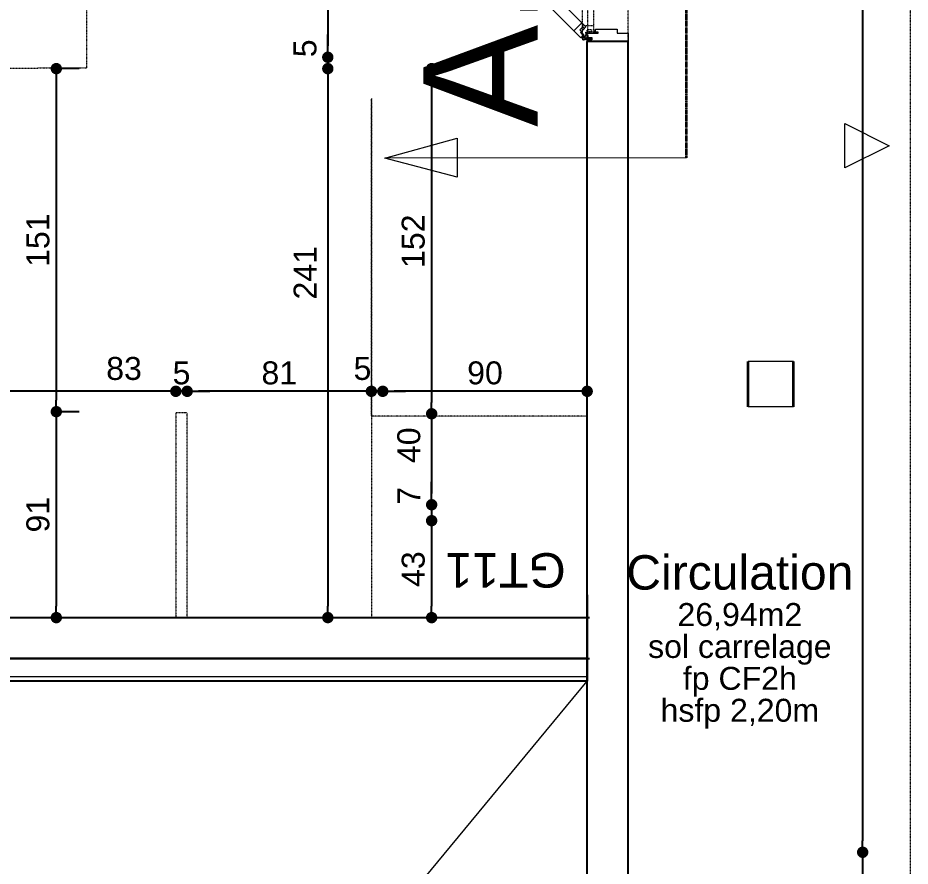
# Model space of a CAD drawing. Header units: centimetres. Extents: x 16433 to 114398, y -50094 to -12305.
# Drawn here: x 31523.6 to 31915.9, y -30256.9 to -29884 of the extents above; entities that cross this region are included whole.
import ezdxf

# ---------------------------------------------------------------- set-up
doc = ezdxf.new("R2010")
doc.units = ezdxf.units.CM
doc.header["$LTSCALE"] = 0.5
for name, pattern in [('Style de ligne -1', [0.41664, 0.20828, -0.20836]), ('Style de ligne -16', [0.192476, 0.123031, -0.069444]), ('Style de ligne -5', [0.20828, 0.069425, -0.138855]), ('Style de ligne -6', [1.04164, 0.625, -0.20828, 0.06943, -0.13893])]:
    doc.linetypes.add(name, pattern=pattern)
doc.layers.get('0').update_dxf_attribs({"linetype": 'CONTINUOUS'})
doc.layers.get('DEFPOINTS').update_dxf_attribs({"linetype": 'CONTINUOUS'})
doc.layers.add('3-BAT C-Niveau -2', color=7, linetype='CONTINUOUS')
doc.styles.add('Futura Book', font='')
doc.styles.add('Futura Std Book', font='')
doc.styles.add('Helvetica', font='')
doc.styles.get('Futura Book').set_extended_font_data('Futura Book')
doc.styles.get('Futura Std Book').set_extended_font_data('Futura Std Book')
doc.styles.get('Helvetica').set_extended_font_data('Helvetica')
doc.dimstyles.new('IS', dxfattribs={"dimtxt": 10.08724, "dimasz": 5.007446, "dimexe": 2, "dimexo": 10, "dimgap": 3, "dimtad": 1, "dimdec": 1, "dimtxsty": 'Helvetica', "dimblk": 'DOT', "dimblk1": 'DOT', "dimblk2": 'DOT', "dimcen": 0, "dimdle": 10, "dimazin": 0, "dimtfac": 0.8, "dimtdec": 1, "dimtix": 1, "dimtmove": 0, "dimatfit": 0, "dimldrblk": 'VW_FILLEDARROW-1', "dimfxl": 10, "dimfxlon": 1, "dimfrac": 2, "dimtolj": 1, "dimarcsym": 0})

# ---------------------------------------------------------------- blocks, each defined once
blk = doc.blocks.new('Groupe-39-1')
at = {"color": 7, "linetype": 'Continuous', "lineweight": 5}
blk.add_line((16005.47, -46416.98), (15980.79, -46286.74), dxfattribs=at)
at = {"color": 7, "linetype": 'Style de ligne -6', "lineweight": 35}
blk.add_line((16005.48, -46416.99), (16150.86, -46389.45), dxfattribs=at)
at = {"color": 7, "linetype": 'Continuous', "lineweight": 13, "flags": 128}
blk.add_lwpolyline([(15978.5, -46319.53), (15980.79, -46286.74), (15995.2, -46316.29)], close=True, dxfattribs=at)
at = {"color": 7, "insert": (15997.35, -46300.73), "char_height": 50.3443, "width": 105.9022, "attachment_point": 1, "rotation": 10.7313, "line_spacing_factor": 0.962448, "style": 'Futura Std Book'}
blk.add_mtext('\\pt32.91,63.484,95.201,126.97,158.69;A.5', dxfattribs=at)
blk = doc.blocks.new('PORTE 83_204 SEMI OUVERTE')
at = {"color": 7, "linetype": 'Continuous', "lineweight": 13, "flags": 128}
for points in [[(-42.01, 3.36), (29.59, 45.36), (31.61, 41.91), (-39.98, -0.09)], [(-45.5, 2.5), (-41.5, 2.5), (-41.5, -2.5), (-45.5, -2.5)], [(41.5, 2.5), (45.5, 2.5), (45.5, -2.5), (41.5, -2.5)]]:
    blk.add_lwpolyline(points, close=True, dxfattribs=at)
at = {"color": 7, "linetype": 'Continuous', "lineweight": 5}
blk.add_arc((-41.5, 2.5), 83.05, 0, 31.0831, dxfattribs=at)
at = {"color": 7, "insert": (-24.83, 6.74), "char_height": 7.55165, "width": 66.7422, "attachment_point": 1, "rotation": 30.3925, "line_spacing_factor": 0.962448, "style": 'Futura Book'}
blk.add_mtext('\\pt10.172,20.344,30.516,40.688,50.86,61.032,71.205,81.407,91.526,101.72,111.92,122.03,132.23,142.42,152.62,162.74,172.93,183.13,193.25,203.44,213.64,223.76;PP 83*204', dxfattribs=at)
blk = doc.blocks.new('Groupe-69-1')
at = {"color": 7, "linetype": 'Continuous', "lineweight": 5}
for p, q in [((16325.18, -46473.29), (16352.19, -46615.95)), ((16325.18, -46473.29), (16352.19, -46615.95)), ((16353.71, -46616.98), (16326.45, -46473.05)), ((16326.45, -46473.05), (16353.71, -46616.98)), ((16345.53, -46611.41), (16319.58, -46474.35)), ((16320.85, -46474.11), (16347.05, -46612.44)), ((16320.85, -46474.11), (16347.05, -46612.44)), ((16250.46, -46540.36), (16240.78, -46489.27)), ((16251.49, -46538.84), (16242.05, -46489.03)), ((16251.49, -46538.84), (16242.05, -46489.03)), ((16255, -46533.7), (16246.38, -46488.21)), ((16255, -46533.7), (16246.38, -46488.21)), ((16108.22, -46525.03), (16106.08, -46513.76)), ((16109.49, -46524.79), (16107.36, -46513.52)), ((16109.49, -46524.79), (16107.36, -46513.52)), ((16111.85, -46524.34), (16109.72, -46513.07)), ((16111.85, -46524.34), (16109.72, -46513.07)), ((16293.31, -46526.44), (16255, -46533.7)), ((16293.31, -46526.44), (16255, -46533.7)), ((16310.89, -46619.29), (16293.31, -46526.44)), ((16310.89, -46619.29), (16293.31, -46526.44)), ((16289.81, -46531.59), (16251.49, -46538.84)), ((16289.81, -46531.59), (16251.49, -46538.84)), ((16307.39, -46624.43), (16289.81, -46531.59)), ((16307.39, -46624.43), (16289.81, -46531.59)), ((16288.77, -46533.11), (16250.46, -46540.36)), ((16306.35, -46625.95), (16288.77, -46533.11)), ((16133.52, -46658.67), (16125.15, -46614.44)), ((16134.56, -46657.15), (16126.42, -46614.2)), ((16134.56, -46657.15), (16126.42, -46614.2)), ((16136.47, -46654.34), (16128.78, -46613.75)), ((16136.47, -46654.34), (16128.78, -46613.75)), ((16310.89, -46619.29), (16347.05, -46612.44)), ((16310.89, -46619.29), (16347.05, -46612.44)), ((16311.93, -46617.77), (16345.53, -46611.41)), ((16336.5, -46613.12), (16345.53, -46611.41)), ((16307.39, -46624.43), (16352.19, -46615.95)), ((16307.39, -46624.43), (16352.19, -46615.95)), ((16337.8, -46620), (16353.71, -46616.98)), ((16136.47, -46654.34), (16307.45, -46621.98)), ((16136.47, -46654.34), (16307.45, -46621.98)), ((16137.51, -46652.83), (16305.42, -46621.04)), ((16134.56, -46657.15), (16311.2, -46623.71)), ((16134.56, -46657.15), (16311.2, -46623.71))]:
    blk.add_line(p, q, dxfattribs=at)
at = {"color": 7, "linetype": 'Continuous', "lineweight": 25}
for p, q in [((16326.45, -46473.05), (16353.71, -46616.98)), ((16319.58, -46474.35), (16345.53, -46611.41)), ((16250.46, -46540.36), (16240.78, -46489.27)), ((16256.03, -46532.18), (16247.65, -46487.97)), ((16113.13, -46524.1), (16110.99, -46512.83)), ((16108.22, -46525.03), (16106.08, -46513.76)), ((16113.13, -46524.1), (16108.22, -46525.03)), ((16294.35, -46524.93), (16256.03, -46532.18)), ((16311.93, -46617.77), (16294.35, -46524.93)), ((16288.77, -46533.11), (16250.46, -46540.36)), ((16306.35, -46625.95), (16288.77, -46533.11)), ((16130.06, -46613.51), (16125.15, -46614.44)), ((16133.52, -46658.67), (16125.15, -46614.44)), ((16137.51, -46652.83), (16130.06, -46613.51)), ((16311.93, -46617.77), (16345.53, -46611.41)), ((16306.35, -46625.95), (16353.71, -46616.98)), ((16137.51, -46652.83), (16305.42, -46621.04)), ((16133.52, -46658.67), (16313.23, -46624.65))]:
    blk.add_line(p, q, dxfattribs=at)
at = {"color": 7, "linetype": 'Continuous', "lineweight": 13}
blk.add_line((16253.4, -46539.8), (16258.31, -46538.87), dxfattribs=at)
at = {"color": 7, "linetype": 'Continuous', "lineweight": 18, "flags": 128}
blk.add_lwpolyline([(16319.85, -46475.77), (16345.9, -46613.37), (16267.11, -46628.3), (16241.05, -46490.7)], close=True, dxfattribs=at)
at = {"color": 7, "linetype": 'Continuous', "lineweight": 13, "flags": 128}
for points in [[(16254.15, -46495.39), (16316.24, -46483.63), (16339.69, -46607.43), (16309.16, -46495.22)], [(16250.45, -46540.36), (16253.4, -46539.8), (16270.05, -46627.74), (16267.11, -46628.3)], [(16260.65, -46543.52), (16283.51, -46539.19), (16298.3, -46617.3), (16278.63, -46547.54)]]:
    blk.add_lwpolyline(points, close=True, dxfattribs=at)
at = {"color": 7, "linetype": 'Style de ligne -5', "lineweight": 13, "flags": 128}
blk.add_lwpolyline([(16128.21, -46593.54), (16113.33, -46514.93), (16241.06, -46490.74), (16255.94, -46569.35)], close=True, dxfattribs=at)
at = {"color": 7, "linetype": 'Continuous', "lineweight": 18, "flags": 128}
for points in [[(16257.34, -46576.7), (16263.6, -46609.83), (16233.51, -46616.67, -0.116334), (16220.58, -46616.54, -0.116144), (16209.08, -46610.65, -0.147727), (16205.44, -46603.66, -0.147725), (16206.28, -46595.83), (16206.28, -46595.82, -0.11673), (16214.84, -46586.15, -0.115952), (16226.83, -46581.3)], [(16242.74, -46596.61), (16242.74, -46596.62, -0.197992), (16241.02, -46606.77, -0.198081), (16232.62, -46612.76, -0.114919), (16221.63, -46612.67), (16221.63, -46612.66, -0.115526), (16211.82, -46607.72, -0.142778), (16209.37, -46602.91, -0.142778), (16209.89, -46597.54, -0.114832), (16217.21, -46589.37), (16217.23, -46589.36, -0.115368), (16227.43, -46585.27, -0.198081), (16237.43, -46587.78, -0.198023), (16242.74, -46596.61)]]:
    blk.add_lwpolyline(points, format="xyb", close=True, dxfattribs=at)
for points in [[(16249.49, -46577.88), (16249.49, -46577.88, -0.193855), (16250.95, -46578.22), (16250.96, -46578.23, -0.192143), (16251.76, -46579.49), (16257.38, -46609.26), (16257.38, -46609.26, -0.194357), (16257.09, -46610.73, -0.193855), (16255.86, -46611.58), (16255.86, -46611.58)], [(16236.71, -46602.33), (16239.53, -46602.24, 0.192032), (16239.86, -46602.1), (16239.86, -46602.1), (16239.86, -46602.1, 0.187463), (16240.01, -46601.78, 0.069687), (16239.79, -46597.17), (16239.79, -46597.16, 0.069688), (16238.31, -46592.79, 0.17618), (16238.06, -46592.55), (16238.05, -46592.55, 0.18073), (16237.7, -46592.54), (16237.7, -46592.54), (16235.04, -46593.48)]]:
    blk.add_lwpolyline(points, format="xyb", dxfattribs=at)
at = {"color": 7, "xscale": -1, "rotation": 100.7235947438852}
blk.add_blockref('PORTE 83_204 SEMI OUVERTE', (16119.14, -46569.27), dxfattribs=at)
blk = doc.blocks.new('Groupe-81-1')
at = {"color": 7}
blk.add_blockref('Groupe-69-1', (0, 0), dxfattribs=at)
blk = doc.blocks.new('PORTES 93_204')
at = {"color": 7, "linetype": 'Continuous', "lineweight": 18}
blk.add_line((10.41, 11.34), (6.87, 14.87), dxfattribs=at)
at = {"color": 7, "linetype": 'Continuous', "lineweight": 5}
blk.add_line((3.44, 8.68), (3.44, 9.56), dxfattribs=at)
at = {"color": 8, "linetype": 'Style de ligne -16', "lineweight": 18, "true_color": 0x808080}
blk.add_line((9.01, 6.14), (9.01, 11.14), dxfattribs=at)
at = {"color": 7, "linetype": 'Continuous', "lineweight": 13, "flags": 128}
for points in [[(3.82, 11.82), (4.88, 10.76), (6.14, 12.01), (8.61, 9.54), (73.71, 74.64), (71.24, 77.12), (72.5, 78.38), (71.44, 79.44)], [(2.24, -8.95), (2.24, 9.05), (5.8, 9.05), (5.8, 4.24), (6.3, 4.24), (6.3, 5.35), (7.6, 5.35), (7.6, -4.15), (5.8, -4.15), (5.8, -8.95)], [(102.76, 9.05), (99.2, 9.05), (99.2, 4.24), (98.7, 4.24), (98.7, 5.35), (97.4, 5.35), (97.4, -4.15), (99.2, -4.15), (99.2, -8.95), (102.76, -8.95)]]:
    blk.add_lwpolyline(points, close=True, dxfattribs=at)
at = {"color": 7, "linetype": 'Continuous', "lineweight": 18, "flags": 128}
for points in [[(62.4, 80.3), (63.81, 78.88), (55.33, 70.4), (53.91, 71.81)], [(63.64, 78.71), (66.4, 75.94), (65.34, 74.88), (62.58, 77.65)], [(67.54, 77.07), (68.3, 76.3), (64.98, 72.98), (64.21, 73.75)], [(69.29, 68.68), (68.52, 69.44), (71.84, 72.77), (72.61, 72)], [(73.18, 67.04), (70.42, 69.81), (71.48, 70.87), (74.24, 68.1)], [(71.24, 62.27), (69.82, 63.68), (74.77, 68.63), (76.19, 67.22)], [(6.62, 11.53), (7.29, 12.2), (8.6, 10.88), (7.94, 10.22)], [(5.88, 4.34), (5.88, 5.84), (6.02, 5.98), (6.7, 5.98), (7.12, 5.56), (7.12, 5.44), (6.2, 5.44), (6.2, 4.34)], [(99.12, 4.34), (99.12, 5.84), (98.98, 5.98), (98.3, 5.98), (97.88, 5.56), (97.88, 5.44), (98.8, 5.44), (98.8, 4.34)]]:
    blk.add_lwpolyline(points, close=True, dxfattribs=at)
at = {"color": 8, "linetype": 'Style de ligne -16', "lineweight": 18, "true_color": 0x808080, "flags": 128}
for points in [[(82.53, 16.14), (82.53, 18.14), (94.53, 18.14), (94.53, 16.14)], [(92.78, 12.23), (92.78, 16.14), (94.28, 16.14), (94.28, 12.23)], [(91.18, 11.14), (91.18, 12.23), (95.88, 12.23), (95.88, 11.14)], [(4.69, 11.14), (4.69, 9.64), (6.47, 9.64), (6.47, 6.14), (98.53, 6.14), (98.53, 9.64), (100.31, 9.64), (100.31, 11.14)], [(6.47, 8.96), (7.41, 8.96), (7.41, 7.1), (6.47, 7.1)], [(91.18, 5.05), (91.18, 6.14), (95.88, 6.14), (95.88, 5.05)], [(92.78, 1.14), (92.78, 5.05), (94.28, 5.05), (94.28, 1.14)], [(88.03, -0.86), (88.03, 1.14), (95.03, 1.14), (95.03, -0.86)]]:
    blk.add_lwpolyline(points, close=True, dxfattribs=at)
at = {"color": 7, "linetype": 'Continuous', "lineweight": 5, "flags": 128}
for points in [[(2.73, 9.05), (4.75, 9.05), (4.75, 8.68), (2.73, 8.68)], [(2.87, 8.68), (3.44, 8.68), (3.44, 6.99), (2.87, 6.99)], [(3.44, 8.68), (4.01, 8.68), (4.01, 6.99), (3.44, 6.99)]]:
    blk.add_lwpolyline(points, close=True, dxfattribs=at)
for points in [[(3.07, 9.05), (3.07, 9.85, 0.143165), (3.44, 9.74, 0.143165), (3.81, 9.85), (3.81, 9.05)], [(4.58, 11.05), (4.11, 10.58, 0.143165), (3.92, 10.92, 0.143165), (3.58, 11.1), (4.06, 11.58)], [(4.69, 10.06), (4.02, 10.06, 0.143165), (4.13, 10.43, 0.143165), (4.02, 10.8), (4.69, 10.8)]]:
    blk.add_lwpolyline(points, format="xyb", close=True, dxfattribs=at)
at = {"color": 8, "linetype": 'Style de ligne -16', "lineweight": 18, "true_color": 0x808080, "flags": 128}
blk.add_lwpolyline([(6.19, 9.08), (5.61, 9.26), (4.75, 9.26), (4.75, 9.54), (5.55, 9.54), (6.23, 9.2), (6.19, 9.08)], dxfattribs=at)
at = {"color": 7, "linetype": 'Continuous', "lineweight": 18, "flags": 128}
blk.add_lwpolyline([(6.34, 11.42), (5.8, 11.14), (5.19, 10.53), (4.99, 10.73), (5.56, 11.3), (6.28, 11.53), (6.34, 11.42)], dxfattribs=at)
at = {"color": 7, "linetype": 'Continuous', "lineweight": 5}
for radius in [0.689, 0.429]:
    blk.add_circle((3.44, 10.43), radius, dxfattribs=at)
at = {"color": 8, "linetype": 'Style de ligne -16', "lineweight": 18, "true_color": 0x808080}
blk.add_arc((3.44, 10.43), 96.88, 0.4199, 44.5328, dxfattribs=at)
at = {"color": 7, "insert": (23.88, 22.06), "char_height": 7.5516, "width": 66.7422, "attachment_point": 1, "rotation": 45, "line_spacing_factor": 0.962448, "style": 'Futura Book'}
blk.add_mtext('\\pt26.348,53.073;PP 93*204\\PPF 1/4h\\P', dxfattribs=at)
blk = doc.blocks.new('Groupe-116-1')
at = {"color": 8, "linetype": 'Continuous', "lineweight": 13, "true_color": 0x777777}
blk.add_line((15314.92, -46164.91), (15771.3, -46416.91), dxfattribs=at)
blk = doc.blocks.new('_DOT')
at = {"color": 0, "linetype": 'ByBlock', "lineweight": -2}
blk.add_line((-0.5, 0), (-1, 0), dxfattribs=at)
at = {"color": 0, "linetype": 'ByBlock', "const_width": 0.5}
blk.add_lwpolyline([(-0.25, 0, 1), (0.25, 0, 1)], format="xyb", close=True, dxfattribs=at)
blk = doc.blocks.new('*D2366')
at = {"layer": '3-BAT C-Niveau -2', "color": 0, "linetype": 'Continuous', "lineweight": -2, "transparency": 16777216}
blk.add_line((31659.88, -29911.3), (31659.88, -30142.63), dxfattribs=at)
at = {"layer": 'DEFPOINTS', "color": 0, "linetype": 'Continuous', "transparency": 16777216}
for p in [(31676.81, -29906.29), (31659.88, -30147.63), (31663.26, -30147.63)]:
    blk.add_point(p, dxfattribs=at)
at = {"layer": '3-BAT C-Niveau -2', "color": 0, "linetype": 'Continuous', "lineweight": -2, "transparency": 16777216, "xscale": 5.007446289062499, "yscale": 5.007446289062499, "zscale": 5.007446289062499}
for p, rotation in [((31659.88, -29906.29), 90), ((31659.88, -30147.63), 270)]:
    blk.add_blockref('_DOT', p, dxfattribs=dict(at, rotation=rotation))
at = {"layer": '3-BAT C-Niveau -2', "color": 0, "linetype": 'Continuous', "lineweight": 5, "transparency": 16777216, "insert": (31649.9, -29996.02), "char_height": 10.087, "attachment_point": 5, "rotation": 90, "style": 'Helvetica'}
blk.add_mtext('\\A1;241', dxfattribs=at)
blk = doc.blocks.new('VW_FILLEDARROW-1')
at = {"color": 0, "linetype": 'Continuous', "lineweight": 5, "flags": 128}
blk.add_lwpolyline([(-1.997, 0.535), (0, 0), (-1.997, -0.535)], close=True, dxfattribs=at)
blk = doc.blocks.new('*D2367')
at = {"layer": '3-BAT C-Niveau -2', "color": 0, "linetype": 'Continuous', "lineweight": -2, "transparency": 16777216}
for p, q in [((31659.88, -29896.28), (31659.88, -29891.27)), ((31659.88, -29901.29), (31659.88, -29906.29)), ((31659.88, -29911.3), (31659.88, -29916.31))]:
    blk.add_line(p, q, dxfattribs=at)
at = {"layer": 'DEFPOINTS', "color": 0, "linetype": 'Continuous', "transparency": 16777216}
for p in [(31567.47, -29901.29), (31659.88, -29906.29), (31676.81, -29906.29)]:
    blk.add_point(p, dxfattribs=at)
at = {"layer": '3-BAT C-Niveau -2', "color": 0, "linetype": 'Continuous', "lineweight": -2, "transparency": 16777216, "xscale": 5.007446289062499, "yscale": 5.007446289062499, "zscale": 5.007446289062499}
for p, rotation in [((31659.88, -29901.29), 270), ((31659.88, -29906.29), 90)]:
    blk.add_blockref('_DOT', p, dxfattribs=dict(at, rotation=rotation))
at = {"layer": '3-BAT C-Niveau -2', "color": 0, "linetype": 'Continuous', "lineweight": 5, "transparency": 16777216, "insert": (31649.9, -29897.36), "char_height": 10.087, "attachment_point": 5, "rotation": 90, "style": 'Helvetica'}
blk.add_mtext('\\A1;5', dxfattribs=at)
blk = doc.blocks.new('*D2368')
at = {"layer": '3-BAT C-Niveau -2', "color": 0, "linetype": 'Continuous', "lineweight": -2, "transparency": 16777216}
blk.add_line((31659.88, -29773.2), (31659.88, -29896.28), dxfattribs=at)
at = {"layer": 'DEFPOINTS', "color": 0, "linetype": 'Continuous', "transparency": 16777216}
for p in [(31621.31, -29768.19), (31567.47, -29901.29), (31659.88, -29901.29)]:
    blk.add_point(p, dxfattribs=at)
at = {"layer": '3-BAT C-Niveau -2', "color": 0, "linetype": 'Continuous', "lineweight": -2, "transparency": 16777216, "xscale": 5.007446289062499, "yscale": 5.007446289062499, "zscale": 5.007446289062499}
for p, rotation in [((31659.88, -29768.19), 90), ((31659.88, -29901.29), 270)]:
    blk.add_blockref('_DOT', p, dxfattribs=dict(at, rotation=rotation))
at = {"layer": '3-BAT C-Niveau -2', "color": 0, "linetype": 'Continuous', "lineweight": 5, "transparency": 16777216, "insert": (31651.84, -29834.74), "char_height": 10.087, "attachment_point": 5, "rotation": 90, "style": 'Helvetica'}
blk.add_mtext('\\A1;133', dxfattribs=at)
blk = doc.blocks.new('*D2379')
at = {"layer": '3-BAT C-Niveau -2', "color": 0, "linetype": 'Continuous', "lineweight": -2, "transparency": 16777216}
for p, q in [((31550.52, -30057.09), (31538.52, -30057.09)), ((31540.52, -30062.1), (31540.52, -30142.63)), ((31540.52, -30147.63), (31542.52, -30147.63))]:
    blk.add_line(p, q, dxfattribs=at)
at = {"layer": 'DEFPOINTS', "color": 0, "linetype": 'Continuous', "transparency": 16777216}
for p in [(31594.56, -30057.09), (31536.04, -30147.63), (31540.52, -30147.63)]:
    blk.add_point(p, dxfattribs=at)
at = {"layer": '3-BAT C-Niveau -2', "color": 0, "linetype": 'Continuous', "lineweight": -2, "transparency": 16777216, "xscale": 5.007446289062499, "yscale": 5.007446289062499, "zscale": 5.007446289062499}
for p, rotation in [((31540.52, -30057.09), 90), ((31540.52, -30147.63), 270)]:
    blk.add_blockref('_DOT', p, dxfattribs=dict(at, rotation=rotation))
at = {"layer": '3-BAT C-Niveau -2', "color": 0, "linetype": 'Continuous', "lineweight": 5, "transparency": 16777216, "insert": (31532.47, -30102.36), "char_height": 10.087, "attachment_point": 5, "rotation": 90, "style": 'Helvetica'}
blk.add_mtext('\\A1;91', dxfattribs=at)
blk = doc.blocks.new('*D2380')
at = {"layer": '3-BAT C-Niveau -2', "color": 0, "linetype": 'Continuous', "lineweight": -2, "transparency": 16777216}
for p, q in [((31550.52, -29906.29), (31538.52, -29906.29)), ((31540.52, -29911.29), (31540.52, -30052.08)), ((31550.52, -30057.09), (31538.52, -30057.09))]:
    blk.add_line(p, q, dxfattribs=at)
at = {"layer": 'DEFPOINTS', "color": 0, "linetype": 'Continuous', "transparency": 16777216}
for p in [(31571.12, -29906.29), (31540.52, -30057.09), (31594.56, -30057.09)]:
    blk.add_point(p, dxfattribs=at)
at = {"layer": '3-BAT C-Niveau -2', "color": 0, "linetype": 'Continuous', "lineweight": -2, "transparency": 16777216, "xscale": 5.007446289062499, "yscale": 5.007446289062499, "zscale": 5.007446289062499}
for p, rotation in [((31540.52, -29906.29), 90), ((31540.52, -30057.09), 270)]:
    blk.add_blockref('_DOT', p, dxfattribs=dict(at, rotation=rotation))
at = {"layer": '3-BAT C-Niveau -2', "color": 0, "linetype": 'Continuous', "lineweight": 5, "transparency": 16777216, "insert": (31532.47, -29981.69), "char_height": 10.087, "attachment_point": 5, "rotation": 90, "style": 'Helvetica'}
blk.add_mtext('\\A1;151', dxfattribs=at)
blk = doc.blocks.new('*D2381')
at = {"layer": '3-BAT C-Niveau -2', "color": 0, "linetype": 'Continuous', "lineweight": -2, "transparency": 16777216}
blk.add_line((31705.54, -30110.01), (31705.54, -30142.63), dxfattribs=at)
at = {"layer": 'DEFPOINTS', "color": 0, "linetype": 'Continuous', "transparency": 16777216}
for p in [(31697.59, -30105.01), (31705.54, -30147.63), (31712.3, -30147.63)]:
    blk.add_point(p, dxfattribs=at)
at = {"layer": '3-BAT C-Niveau -2', "color": 0, "linetype": 'Continuous', "lineweight": -2, "transparency": 16777216, "xscale": 5.007446289062499, "yscale": 5.007446289062499, "zscale": 5.007446289062499}
for p, rotation in [((31705.54, -30105.01), 90), ((31705.54, -30147.63), 270)]:
    blk.add_blockref('_DOT', p, dxfattribs=dict(at, rotation=rotation))
at = {"layer": '3-BAT C-Niveau -2', "color": 0, "linetype": 'Continuous', "lineweight": 5, "transparency": 16777216, "insert": (31697.49, -30126.32), "char_height": 10.087, "attachment_point": 5, "rotation": 90, "style": 'Helvetica'}
blk.add_mtext('\\A1;43', dxfattribs=at)
blk = doc.blocks.new('*D2382')
at = {"layer": '3-BAT C-Niveau -2', "color": 0, "linetype": 'Continuous', "lineweight": -2, "transparency": 16777216}
for p, q in [((31705.54, -30093), (31705.54, -30087.99)), ((31705.54, -30098.01), (31705.54, -30105.01)), ((31705.54, -30110.01), (31705.54, -30115.02))]:
    blk.add_line(p, q, dxfattribs=at)
at = {"layer": 'DEFPOINTS', "color": 0, "linetype": 'Continuous', "transparency": 16777216}
for p in [(31714.12, -30098.01), (31697.59, -30105.01), (31705.54, -30105.01)]:
    blk.add_point(p, dxfattribs=at)
at = {"layer": '3-BAT C-Niveau -2', "color": 0, "linetype": 'Continuous', "lineweight": -2, "transparency": 16777216, "xscale": 5.007446289062499, "yscale": 5.007446289062499, "zscale": 5.007446289062499}
for p, rotation in [((31705.54, -30098.01), 270), ((31705.54, -30105.01), 90)]:
    blk.add_blockref('_DOT', p, dxfattribs=dict(at, rotation=rotation))
at = {"layer": '3-BAT C-Niveau -2', "color": 0, "linetype": 'Continuous', "lineweight": 5, "transparency": 16777216, "insert": (31695.55, -30094.08), "char_height": 10.087, "attachment_point": 5, "rotation": 90, "style": 'Helvetica'}
blk.add_mtext('\\A1;7', dxfattribs=at)
blk = doc.blocks.new('*D2383')
at = {"layer": '3-BAT C-Niveau -2', "color": 0, "linetype": 'Continuous', "lineweight": -2, "transparency": 16777216}
blk.add_line((31705.54, -30063.01), (31705.54, -30093), dxfattribs=at)
at = {"layer": 'DEFPOINTS', "color": 0, "linetype": 'Continuous', "transparency": 16777216}
for p in [(31701.48, -30058.01), (31705.54, -30098.01), (31714.12, -30098.01)]:
    blk.add_point(p, dxfattribs=at)
at = {"layer": '3-BAT C-Niveau -2', "color": 0, "linetype": 'Continuous', "lineweight": -2, "transparency": 16777216, "xscale": 5.007446289062499, "yscale": 5.007446289062499, "zscale": 5.007446289062499}
for p, rotation in [((31705.54, -30058.01), 90), ((31705.54, -30098.01), 270)]:
    blk.add_blockref('_DOT', p, dxfattribs=dict(at, rotation=rotation))
at = {"layer": '3-BAT C-Niveau -2', "color": 0, "linetype": 'Continuous', "lineweight": 5, "transparency": 16777216, "insert": (31695.55, -30071.85), "char_height": 10.087, "attachment_point": 5, "rotation": 90, "style": 'Helvetica'}
blk.add_mtext('\\A1;40', dxfattribs=at)
blk = doc.blocks.new('*D2384')
at = {"layer": '3-BAT C-Niveau -2', "color": 0, "linetype": 'Continuous', "lineweight": -2, "transparency": 16777216}
blk.add_line((31705.54, -29911.3), (31705.54, -30053), dxfattribs=at)
at = {"layer": 'DEFPOINTS', "color": 0, "linetype": 'Continuous', "transparency": 16777216}
for p in [(31686.98, -29906.29), (31701.48, -30058.01), (31705.54, -30058.01)]:
    blk.add_point(p, dxfattribs=at)
at = {"layer": '3-BAT C-Niveau -2', "color": 0, "linetype": 'Continuous', "lineweight": -2, "transparency": 16777216, "xscale": 5.007446289062499, "yscale": 5.007446289062499, "zscale": 5.007446289062499}
for p, rotation in [((31705.54, -29906.29), 90), ((31705.54, -30058.01), 270)]:
    blk.add_blockref('_DOT', p, dxfattribs=dict(at, rotation=rotation))
at = {"layer": '3-BAT C-Niveau -2', "color": 0, "linetype": 'Continuous', "lineweight": 5, "transparency": 16777216, "insert": (31697.49, -29982.15), "char_height": 10.087, "attachment_point": 5, "rotation": 90, "style": 'Helvetica'}
blk.add_mtext('\\A1;152', dxfattribs=at)
blk = doc.blocks.new('*D2385')
at = {"layer": '3-BAT C-Niveau -2', "color": 0, "linetype": 'Continuous', "lineweight": -2, "transparency": 16777216}
for p, q in [((31548.92, -29852.64), (31548.92, -29864.64)), ((31505.08, -29872.64), (31505.08, -29860.64)), ((31543.92, -29862.64), (31510.09, -29862.64))]:
    blk.add_line(p, q, dxfattribs=at)
at = {"layer": 'DEFPOINTS', "color": 0, "linetype": 'Continuous', "transparency": 16777216}
for p in [(31548.92, -29777.37), (31505.08, -29862.64), (31505.08, -29901.28)]:
    blk.add_point(p, dxfattribs=at)
at = {"layer": '3-BAT C-Niveau -2', "color": 0, "linetype": 'Continuous', "lineweight": -2, "transparency": 16777216, "xscale": 5.007446289062499, "yscale": 5.007446289062499, "zscale": 5.007446289062499, "rotation": 180}
blk.add_blockref('_DOT', (31505.08, -29862.64), dxfattribs=at)
at = {"layer": '3-BAT C-Niveau -2', "color": 0, "linetype": 'Continuous', "lineweight": -2, "transparency": 16777216, "xscale": 5.007446289062499, "yscale": 5.007446289062499, "zscale": 5.007446289062499}
blk.add_blockref('_DOT', (31548.92, -29862.64), dxfattribs=at)
at = {"layer": '3-BAT C-Niveau -2', "color": 0, "linetype": 'Continuous', "lineweight": 5, "transparency": 16777216, "insert": (31516.67, -29852.66), "char_height": 10.087, "attachment_point": 5, "style": 'Helvetica'}
blk.add_mtext('\\A1;44', dxfattribs=at)
blk = doc.blocks.new('*D2440')
at = {"layer": '3-BAT C-Niveau -2', "color": 0, "linetype": 'Continuous', "lineweight": -2, "transparency": 16777216}
blk.add_line((31895.04, -30255.79), (31895.04, -30326.47), dxfattribs=at)
at = {"layer": 'DEFPOINTS', "color": 0, "linetype": 'Continuous', "transparency": 16777216}
for p in [(31915.94, -30250.78), (31895.04, -30331.48), (31915.97, -30331.48)]:
    blk.add_point(p, dxfattribs=at)
at = {"layer": '3-BAT C-Niveau -2', "color": 0, "linetype": 'Continuous', "lineweight": -2, "transparency": 16777216, "xscale": 5.007446289062499, "yscale": 5.007446289062499, "zscale": 5.007446289062499}
for p, rotation in [((31895.04, -30250.78), 90), ((31895.04, -30331.48), 270)]:
    blk.add_blockref('_DOT', p, dxfattribs=dict(at, rotation=rotation))
at = {"layer": '3-BAT C-Niveau -2', "color": 0, "linetype": 'Continuous', "lineweight": 5, "transparency": 16777216, "insert": (31886.99, -30291.13), "char_height": 10.087, "attachment_point": 5, "rotation": 90, "style": 'Helvetica'}
blk.add_mtext('\\A1;81', dxfattribs=at)
blk = doc.blocks.new('*D2441')
at = {"layer": '3-BAT C-Niveau -2', "color": 0, "linetype": 'Continuous', "lineweight": -2, "transparency": 16777216}
blk.add_line((31895.04, -28809.16), (31895.04, -30245.77), dxfattribs=at)
at = {"layer": 'DEFPOINTS', "color": 0, "linetype": 'Continuous', "transparency": 16777216}
for p in [(31865.22, -28804.15), (31895.04, -30250.78), (31915.94, -30250.78)]:
    blk.add_point(p, dxfattribs=at)
at = {"layer": '3-BAT C-Niveau -2', "color": 0, "linetype": 'Continuous', "lineweight": -2, "transparency": 16777216, "xscale": 5.007446289062499, "yscale": 5.007446289062499, "zscale": 5.007446289062499}
for p, rotation in [((31895.04, -28804.15), 90), ((31895.04, -30250.78), 270)]:
    blk.add_blockref('_DOT', p, dxfattribs=dict(at, rotation=rotation))
at = {"layer": '3-BAT C-Niveau -2', "color": 0, "linetype": 'Continuous', "lineweight": 5, "transparency": 16777216, "insert": (31885.05, -29657.74), "char_height": 10.087, "attachment_point": 5, "rotation": 90, "style": 'Helvetica'}
blk.add_mtext('\\A1;1447', dxfattribs=at)
blk = doc.blocks.new('*D2228')
at = {"layer": '3-BAT C-Niveau -2', "color": 0, "linetype": 'Continuous', "lineweight": -2, "transparency": 16777216}
for p, q in [((31497.59, -30175.63), (31485.59, -30175.63)), ((31487.59, -30180.64), (31487.59, -30972.36)), ((31497.59, -30977.37), (31485.59, -30977.37))]:
    blk.add_line(p, q, dxfattribs=at)
at = {"layer": 'DEFPOINTS', "color": 0, "linetype": 'Continuous', "transparency": 16777216}
for p in [(31627.96, -30175.63), (31487.59, -30977.37), (31529.96, -30977.37)]:
    blk.add_point(p, dxfattribs=at)
at = {"layer": '3-BAT C-Niveau -2', "color": 0, "linetype": 'Continuous', "lineweight": -2, "transparency": 16777216, "xscale": 5.007446289062499, "yscale": 5.007446289062499, "zscale": 5.007446289062499}
for p, rotation in [((31487.59, -30175.63), 90), ((31487.59, -30977.37), 270)]:
    blk.add_blockref('_DOT', p, dxfattribs=dict(at, rotation=rotation))
at = {"layer": '3-BAT C-Niveau -2', "color": 0, "linetype": 'Continuous', "lineweight": 5, "transparency": 16777216, "insert": (31477.61, -30605.28), "char_height": 10.087, "attachment_point": 5, "rotation": 90, "style": 'Helvetica'}
blk.add_mtext('\\A1;802', dxfattribs=at)
blk = doc.blocks.new('*D2235')
at = {"layer": '3-BAT C-Niveau -2', "color": 0, "linetype": 'Continuous', "lineweight": -2, "transparency": 16777216}
blk.add_line((31588.05, -30048.14), (31515.05, -30048.14), dxfattribs=at)
at = {"layer": 'DEFPOINTS', "color": 0, "linetype": 'Continuous', "transparency": 16777216}
for p in [(31510.05, -30048.14), (31510.05, -30053.15), (31593.06, -30069.16)]:
    blk.add_point(p, dxfattribs=at)
at = {"layer": '3-BAT C-Niveau -2', "color": 0, "linetype": 'Continuous', "lineweight": -2, "transparency": 16777216, "xscale": 5.007446289062499, "yscale": 5.007446289062499, "zscale": 5.007446289062499, "rotation": 180}
blk.add_blockref('_DOT', (31510.05, -30048.14), dxfattribs=at)
at = {"layer": '3-BAT C-Niveau -2', "color": 0, "linetype": 'Continuous', "lineweight": -2, "transparency": 16777216, "xscale": 5.007446289062499, "yscale": 5.007446289062499, "zscale": 5.007446289062499}
blk.add_blockref('_DOT', (31593.06, -30048.14), dxfattribs=at)
at = {"layer": '3-BAT C-Niveau -2', "color": 0, "linetype": 'Continuous', "lineweight": 5, "transparency": 16777216, "insert": (31570.29, -30038.16), "char_height": 10.087, "attachment_point": 5, "style": 'Helvetica'}
blk.add_mtext('\\A1;83', dxfattribs=at)
blk = doc.blocks.new('*D2236')
at = {"layer": '3-BAT C-Niveau -2', "color": 0, "linetype": 'Continuous', "lineweight": -2, "transparency": 16777216}
for p, q in [((31588.05, -30048.14), (31583.05, -30048.14)), ((31598.06, -30048.14), (31593.06, -30048.14)), ((31603.07, -30048.14), (31608.08, -30048.14))]:
    blk.add_line(p, q, dxfattribs=at)
at = {"layer": 'DEFPOINTS', "color": 0, "linetype": 'Continuous', "transparency": 16777216}
for p in [(31593.06, -30048.14), (31598.06, -30061.16), (31593.06, -30069.16)]:
    blk.add_point(p, dxfattribs=at)
at = {"layer": '3-BAT C-Niveau -2', "color": 0, "linetype": 'Continuous', "lineweight": -2, "transparency": 16777216, "xscale": 5.007446289062499, "yscale": 5.007446289062499, "zscale": 5.007446289062499}
blk.add_blockref('_DOT', (31593.06, -30048.14), dxfattribs=at)
at = {"layer": '3-BAT C-Niveau -2', "color": 0, "linetype": 'Continuous', "lineweight": -2, "transparency": 16777216, "xscale": 5.007446289062499, "yscale": 5.007446289062499, "zscale": 5.007446289062499, "rotation": 180}
blk.add_blockref('_DOT', (31598.06, -30048.14), dxfattribs=at)
at = {"layer": '3-BAT C-Niveau -2', "color": 0, "linetype": 'Continuous', "lineweight": 5, "transparency": 16777216, "insert": (31595.56, -30040.1), "char_height": 10.087, "attachment_point": 5, "style": 'Helvetica'}
blk.add_mtext('\\A1;5', dxfattribs=at)
blk = doc.blocks.new('*D2237')
at = {"layer": '3-BAT C-Niveau -2', "color": 0, "linetype": 'Continuous', "lineweight": -2, "transparency": 16777216}
blk.add_line((31674.03, -30048.14), (31603.07, -30048.14), dxfattribs=at)
at = {"layer": 'DEFPOINTS', "color": 0, "linetype": 'Continuous', "transparency": 16777216}
for p in [(31679.04, -30027.06), (31598.06, -30048.14), (31598.06, -30061.16)]:
    blk.add_point(p, dxfattribs=at)
at = {"layer": '3-BAT C-Niveau -2', "color": 0, "linetype": 'Continuous', "lineweight": -2, "transparency": 16777216, "xscale": 5.007446289062499, "yscale": 5.007446289062499, "zscale": 5.007446289062499, "rotation": 180}
blk.add_blockref('_DOT', (31598.06, -30048.14), dxfattribs=at)
at = {"layer": '3-BAT C-Niveau -2', "color": 0, "linetype": 'Continuous', "lineweight": -2, "transparency": 16777216, "xscale": 5.007446289062499, "yscale": 5.007446289062499, "zscale": 5.007446289062499}
blk.add_blockref('_DOT', (31679.04, -30048.14), dxfattribs=at)
at = {"layer": '3-BAT C-Niveau -2', "color": 0, "linetype": 'Continuous', "lineweight": 5, "transparency": 16777216, "insert": (31638.55, -30040.1), "char_height": 10.087, "attachment_point": 5, "style": 'Helvetica'}
blk.add_mtext('\\A1;81', dxfattribs=at)
blk = doc.blocks.new('*D2238')
at = {"layer": '3-BAT C-Niveau -2', "color": 0, "linetype": 'Continuous', "lineweight": -2, "transparency": 16777216}
for p, q in [((31674.03, -30048.14), (31669.02, -30048.14)), ((31684.05, -30048.14), (31679.04, -30048.14)), ((31689.05, -30048.14), (31694.06, -30048.14))]:
    blk.add_line(p, q, dxfattribs=at)
at = {"layer": 'DEFPOINTS', "color": 0, "linetype": 'Continuous', "transparency": 16777216}
for p in [(31679.04, -30027.06), (31684.05, -30029.98), (31679.04, -30048.14)]:
    blk.add_point(p, dxfattribs=at)
at = {"layer": '3-BAT C-Niveau -2', "color": 0, "linetype": 'Continuous', "lineweight": -2, "transparency": 16777216, "xscale": 5.007446289062499, "yscale": 5.007446289062499, "zscale": 5.007446289062499}
blk.add_blockref('_DOT', (31679.04, -30048.14), dxfattribs=at)
at = {"layer": '3-BAT C-Niveau -2', "color": 0, "linetype": 'Continuous', "lineweight": -2, "transparency": 16777216, "xscale": 5.007446289062499, "yscale": 5.007446289062499, "zscale": 5.007446289062499, "rotation": 180}
blk.add_blockref('_DOT', (31684.05, -30048.14), dxfattribs=at)
at = {"layer": '3-BAT C-Niveau -2', "color": 0, "linetype": 'Continuous', "lineweight": 5, "transparency": 16777216, "insert": (31675.12, -30038.16), "char_height": 10.087, "attachment_point": 5, "style": 'Helvetica'}
blk.add_mtext('\\A1;5', dxfattribs=at)
blk = doc.blocks.new('*D2239')
at = {"layer": '3-BAT C-Niveau -2', "color": 0, "linetype": 'Continuous', "lineweight": -2, "transparency": 16777216}
blk.add_line((31768.92, -30048.14), (31689.05, -30048.14), dxfattribs=at)
at = {"layer": 'DEFPOINTS', "color": 0, "linetype": 'Continuous', "transparency": 16777216}
for p in [(31684.05, -30029.98), (31773.92, -30041.65), (31684.05, -30048.14)]:
    blk.add_point(p, dxfattribs=at)
at = {"layer": '3-BAT C-Niveau -2', "color": 0, "linetype": 'Continuous', "lineweight": -2, "transparency": 16777216, "xscale": 5.007446289062499, "yscale": 5.007446289062499, "zscale": 5.007446289062499, "rotation": 180}
blk.add_blockref('_DOT', (31684.05, -30048.14), dxfattribs=at)
at = {"layer": '3-BAT C-Niveau -2', "color": 0, "linetype": 'Continuous', "lineweight": -2, "transparency": 16777216, "xscale": 5.007446289062499, "yscale": 5.007446289062499, "zscale": 5.007446289062499}
blk.add_blockref('_DOT', (31773.92, -30048.14), dxfattribs=at)
at = {"layer": '3-BAT C-Niveau -2', "color": 0, "linetype": 'Continuous', "lineweight": 5, "transparency": 16777216, "insert": (31728.99, -30040.1), "char_height": 10.087, "attachment_point": 5, "style": 'Helvetica'}
blk.add_mtext('\\A1;90', dxfattribs=at)

msp = doc.modelspace()

# ---------------------------------------------------------------- linework, layer by layer
at = {"layer": '3-BAT C-Niveau -2', "color": 7, "linetype": 'Continuous', "lineweight": 25}
for p, q in [((31773.924, -30728.421), (31773.924, -29894.299)), ((31791.924, -29894.299), (31773.924, -29894.299)), ((31773.924, -30099.396), (31773.924, -29894.299)), ((31791.924, -30746.424), (31791.924, -29894.299)), ((31791.924, -30746.424), (31791.924, -29894.299)), ((31773.924, -30137.488), (31773.924, -30137.396)), ((31773.924, -30137.634), (31773.924, -30175.488)), ((31106.571, -30147.634), (31774.924, -30147.634)), ((31106.571, -30147.634), (31774.924, -30147.634)), ((31773.924, -30147.634), (31773.924, -30175.634)), ((31773.924, -30165.634), (31106.571, -30165.634)), ((31106.571, -30165.634), (31774.924, -30165.634)), ((31350.627, -30165.634), (31774.924, -30165.634)), ((31773.924, -30252.487), (31773.924, -30165.634)), ((31773.924, -30175.634), (31106.571, -30175.634))]:
    msp.add_line(p, q, dxfattribs=at)
at = {"layer": '3-BAT C-Niveau -2', "color": 7, "linetype": 'Continuous', "lineweight": 35}
for p, q in [((31844.674, -30055.009), (31844.674, -30035.009)), ((31864.674, -30055.009), (31864.674, -30035.009))]:
    msp.add_line(p, q, dxfattribs=at)
at = {"layer": '3-BAT C-Niveau -2', "color": 7, "linetype": 'Continuous', "lineweight": 5}
for p, q in [((31864.674, -30035.009), (31844.674, -30035.009)), ((31844.674, -30055.009), (31844.674, -30035.009)), ((31864.674, -30055.009), (31864.674, -30035.009)), ((31864.674, -30055.009), (31844.674, -30055.009)), ((31773.924, -30165.634), (31106.571, -30165.634)), ((31773.924, -30173.634), (31106.571, -30173.634)), ((31773.924, -30175.634), (31106.571, -30175.634))]:
    msp.add_line(p, q, dxfattribs=at)
at = {"layer": '3-BAT C-Niveau -2', "color": 251, "linetype": 'Style de ligne -1', "lineweight": 5, "true_color": 0x616161, "flags": 128}
msp.add_lwpolyline([(31791.934, -30997.435), (31791.924, -28804.155), (31915.928, -28804.155), (31915.941, -31094.236)], dxfattribs=at)
msp.add_lwpolyline([(31679.039, -29919.45), (31679.039, -30147.723), (31598.056, -30147.766), (31598.061, -30057.641), (31593.061, -30057.639), (31593.056, -30147.714), (31510.027, -30147.691), (31510.075, -29906.135), (31553.944, -29905.881), (31553.944, -29626.967), (31742.001, -29627.203), (31742.001, -29692.223), (31774.025, -29692.223), (31774.025, -29728.189), (31708.906, -29728.13), (31709.169, -29768.137), (31774.037, -29768.189), (31773.924, -30059.005), (31679.046, -30059.005), (31679.047, -29919.45)], close=True, dxfattribs=at)
at = {"layer": '3-BAT C-Niveau -2', "color": 7, "linetype": 'Continuous', "lineweight": 5, "flags": 128}
msp.add_lwpolyline([(31906.657, -29940.169), (31887.149, -29949.903), (31887.164, -29930.403)], close=True, dxfattribs=at)

# ---------------------------------------------------------------- block references
at = {"layer": '3-BAT C-Niveau -2', "color": 7}
for name, p, rotation in [('Groupe-39-1', (-16766.963, -37034.655), 79.27640525614329), ('Groupe-81-1', (-16766.963, -37034.655), 79.27640525614329), ('PORTES 93_204', (31782.924, -29896.535), 90.00000000002012), ('Groupe-116-1', (-16766.963, -37034.655), 79.27640525614329)]:
    msp.add_blockref(name, p, dxfattribs=dict(at, rotation=rotation))

# ---------------------------------------------------------------- texts
at = {"layer": '3-BAT C-Niveau -2', "color": 5, "true_color": 0x0000ff, "insert": (31764.48, -30134.412), "char_height": 15.13086, "width": 51.37671, "attachment_point": 1, "rotation": 180, "line_spacing_factor": 0.25, "style": 'Helvetica'}
msp.add_mtext('\\pt29.808,59.373;GT11', dxfattribs=at)
at = {"layer": '3-BAT C-Niveau -2', "color": 178, "insert": (31841.037, -30120.183), "char_height": 15.13086, "width": 119.17353, "attachment_point": 2, "line_spacing_factor": 0.834288, "style": 'Helvetica'}
msp.add_mtext('\\pt41.867,83.961;Circulation\\P{\\H0.6667x;26,94m2\\Psol carrelage\\Pfp CF2h\\Phsfp 2,20m\\P}', dxfattribs=at)

# ---------------------------------------------------------------- dimensions: what is measured, and where the dimension line sits
at = {"layer": '3-BAT C-Niveau -2', "color": 7, "linetype": 'Continuous', "lineweight": 5}
for base, p1, p2, override, picture, middle in [((31895.037, -30250.781), (31865.225, -28804.155), (31915.937, -30250.781), {"dimtxt": 10.08724, "dimdec": 0, "dimpost": '<>', "dimtxsty": 'Helvetica', "dimse1": 1, "dimse2": 1, "dimtmove": 2}, '*D2441', (31885.052, -29657.735)), ((31659.882, -29906.293), (31567.467, -29901.286), (31676.808, -29906.293), {"dimtxt": 10.08724, "dimdec": 0, "dimpost": '<>', "dimtxsty": 'Helvetica', "dimse1": 1, "dimse2": 1, "dimtix": 0, "dimtmove": 2}, '*D2367', (31649.897, -29897.362)), ((31659.882, -30147.634), (31676.808, -29906.293), (31663.262, -30147.634), {"dimtxt": 10.08724, "dimdec": 0, "dimpost": '<>', "dimtxsty": 'Helvetica', "dimse1": 1, "dimse2": 1, "dimtmove": 2}, '*D2366', (31649.897, -29996.024)), ((31705.537, -30098.006), (31701.478, -30058.006), (31714.118, -30098.006), {"dimtxt": 10.08724, "dimdec": 0, "dimpost": '<>', "dimtxsty": 'Helvetica', "dimse1": 1, "dimse2": 1, "dimtmove": 2}, '*D2383', (31695.552, -30071.853)), ((31705.537, -30105.006), (31714.118, -30098.006), (31697.591, -30105.006), {"dimtxt": 10.08724, "dimdec": 0, "dimpost": '<>', "dimtxsty": 'Helvetica', "dimse1": 1, "dimse2": 1, "dimtix": 0, "dimtmove": 2}, '*D2382', (31695.552, -30094.082)), ((31487.595, -30977.37), (31627.958, -30175.634), (31529.958, -30977.37), {"dimtxt": 10.08724, "dimdec": 0, "dimpost": '<>', "dimtxsty": 'Helvetica', "dimtmove": 2}, '*D2228', (31477.61, -30605.282))]:
    dim = msp.add_linear_dim(base=base, p1=p1, p2=p2, angle=90, dimstyle='IS', override=override, dxfattribs=at)
    dim.commit()
    dim.dimension.update_dxf_attribs({"geometry": picture, "text_midpoint": middle, "dimtype": 160})
for base, p1, p2, override, picture, middle in [((31659.882, -29901.286), (31621.306, -29768.189), (31567.467, -29901.286), {"dimtxt": 10.08724, "dimdec": 0, "dimpost": '<>', "dimtxsty": 'Helvetica', "dimse1": 1, "dimse2": 1, "dimtmove": 2}, '*D2368', (31651.839, -29834.737)), ((31540.515, -30057.09), (31571.118, -29906.286), (31594.561, -30057.09), {"dimtxt": 10.08724, "dimdec": 0, "dimpost": '<>', "dimtxsty": 'Helvetica', "dimtmove": 2}, '*D2380', (31532.471, -29981.688)), ((31705.537, -30058.006), (31686.978, -29906.294), (31701.478, -30058.006), {"dimtxt": 10.08724, "dimdec": 0, "dimpost": '<>', "dimtxsty": 'Helvetica', "dimse1": 1, "dimse2": 1, "dimtmove": 2}, '*D2384', (31697.494, -29982.15)), ((31540.515, -30147.634), (31594.561, -30057.09), (31536.037, -30147.634), {"dimtxt": 10.08724, "dimdec": 0, "dimpost": '<>', "dimtxsty": 'Helvetica', "dimtmove": 2}, '*D2379', (31532.471, -30102.362)), ((31705.537, -30147.634), (31697.591, -30105.006), (31712.304, -30147.634), {"dimtxt": 10.08724, "dimdec": 0, "dimpost": '<>', "dimtxsty": 'Helvetica', "dimse1": 1, "dimse2": 1, "dimtmove": 2}, '*D2381', (31697.494, -30126.32)), ((31895.037, -30331.482), (31915.937, -30250.781), (31915.975, -30331.482), {"dimtxt": 10.08724, "dimdec": 0, "dimpost": '<>', "dimtxsty": 'Helvetica', "dimse1": 1, "dimse2": 1, "dimtmove": 2}, '*D2440', (31886.994, -30291.132))]:
    dim = msp.add_linear_dim(base=base, p1=p1, p2=p2, angle=90, dimstyle='IS', override=override, dxfattribs=at)
    dim.commit()
    dim.dimension.update_dxf_attribs({"geometry": picture, "text_midpoint": middle})
for base, p1, p2, override, picture, middle in [((31505.078, -29862.641), (31548.924, -29777.373), (31505.078, -29901.282), {"dimtxt": 10.08724, "dimdec": 0, "dimpost": '<>', "dimtxsty": 'Helvetica', "dimtmove": 2}, '*D2385', (31516.667, -29852.656)), ((31679.04, -30048.141), (31684.047, -30029.979), (31679.04, -30027.064), {"dimtxt": 10.08724, "dimdec": 0, "dimpost": '<>', "dimtxsty": 'Helvetica', "dimse1": 1, "dimse2": 1, "dimtix": 0, "dimtmove": 2}, '*D2238', (31675.116, -30038.156)), ((31510.046, -30048.141), (31593.06, -30069.159), (31510.046, -30053.147), {"dimtxt": 10.08724, "dimdec": 0, "dimpost": '<>', "dimtxsty": 'Helvetica', "dimse1": 1, "dimse2": 1, "dimtmove": 2}, '*D2235', (31570.286, -30038.156))]:
    dim = msp.add_linear_dim(base=base, p1=p1, p2=p2, dimstyle='IS', override=override, dxfattribs=at)
    dim.commit()
    dim.dimension.update_dxf_attribs({"geometry": picture, "text_midpoint": middle, "dimtype": 160})
for base, p1, p2, picture, middle in [((31598.061, -30048.141), (31679.04, -30027.064), (31598.061, -30061.159), '*D2237', (31638.55, -30040.097)), ((31684.047, -30048.141), (31773.924, -30041.655), (31684.047, -30029.979), '*D2239', (31728.986, -30040.097)), ((31593.06, -30048.141), (31598.061, -30061.159), (31593.06, -30069.159), '*D2236', (31595.561, -30040.097))]:
    dim = msp.add_linear_dim(base=base, p1=p1, p2=p2, dimstyle='IS', override={"dimtxt": 10.08724, "dimdec": 0, "dimpost": '<>', "dimtxsty": 'Helvetica', "dimse1": 1, "dimse2": 1, "dimtmove": 2}, dxfattribs=at)
    dim.commit()
    dim.dimension.update_dxf_attribs({"geometry": picture, "text_midpoint": middle})

doc.saveas('drawing.dxf')
